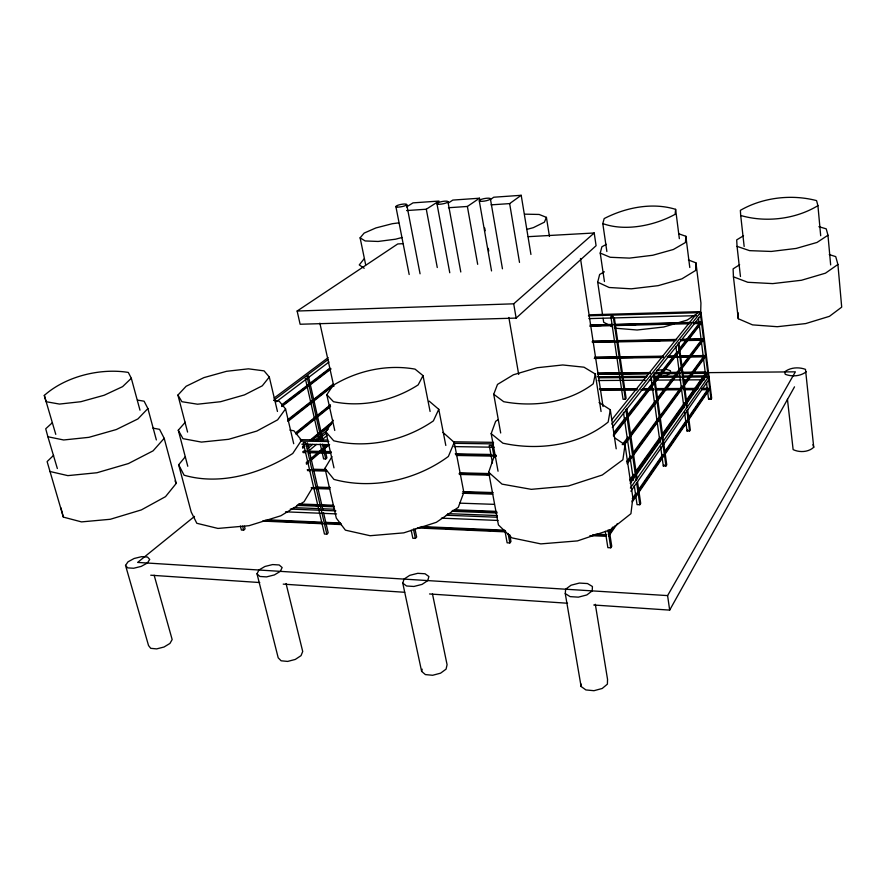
<?xml version="1.0" encoding="UTF-8"?>
<svg xmlns="http://www.w3.org/2000/svg" width="886" height="886" viewBox="0 0 886 886"><rect width="100%" height="100%" fill="white"/><g stroke="black" fill="none" stroke-linecap="round" stroke-linejoin="round"><path stroke-width="1.33" d="M700.715 311.219L700.937 303.012L695.953 262.843L688.389 259.952M695.953 262.843L695.643 270.451L681.888 278.857L658.165 285.657L631.308 288.825L609.125 287.496L597.696 282.18L599.634 274.483L604.363 271.825M595.326 604.274L607.541 679.363L607.397 684.136L602.214 688.477L593.974 690.703L585.89 689.928L581.094 686.484L581.238 684.092M678.61 233.738L685.864 236.285L685.443 242.509L673.382 249.487L652.76 255.257L629.47 258.114L610.199 257.272L600.232 253.075L601.882 246.784L606.389 244.348M565.268 593.576L565.656 589.212L571.049 585.214L579.378 583.066L587.518 583.553L592.435 586.521L592.202 590.873L586.831 594.949L578.359 597.153L570.097 596.621L565.268 593.576L581.094 686.484M675.619 209.351L675.132 214.29C654.699 225.598 625.173 231.711 602.801 223.582L604.174 218.576C625.516 207.534 652.317 202.119 675.619 209.351L679.352 238.644M614.884 437.95L625.018 444.816L622.891 459.768L602.292 474.996L568.424 485.993L531.301 489.338L502.041 484.133L488.684 472.26L493.834 457.309L496.071 455.836M599.047 402.532L610.31 409.764L608.161 422.057C579.3 445.569 538.544 450.919 502.871 443.177L491.176 433.631L495.651 421.315L497.976 419.831M595.314 374.025L593.221 383.837C568.136 402.842 534.103 407.35 503.702 401.701L493.724 394.27L497.5 384.413L513.426 374.778L537.137 367.734L562.754 364.966L583.996 367.192L595.314 374.025L601.062 411.514M432.468 593.886L447.076 664.688L446.079 669.129L440.563 673.183L432.634 675.276L425.391 674.589L421.625 671.389L422.179 669.174M402.776 583.165L404.027 579.101L409.742 575.346L417.749 573.32L425.047 573.763L428.89 576.52L427.772 580.585L422.046 584.395L413.906 586.466L406.53 585.989L402.776 583.165L421.625 671.389M442.934 432.357L454.23 442.413L448.382 456.445C416.354 480.079 372.607 489.936 333.944 479.404L324.974 468.295L331.984 456.6M524.745 214.157L539.142 214.456L546.418 217.369L544.381 222.187L533.306 227.669L526.672 229.43M429.167 401.125L438.769 409.321L433.376 420.894C404.858 440.575 367.601 448.87 333.701 440.785L325.871 431.825L333.225 420.23M257.006 573.818L258.945 570.008L264.903 566.486L272.611 564.57L279.179 564.969L282.136 567.549L280.319 571.348L274.35 574.936L266.52 576.897L259.886 576.465L257.006 573.818L278.204 657.822L281.117 660.79L287.651 661.421L295.282 659.439L301.041 655.64L302.713 651.487L286.056 583.531M423.021 375.609L418.17 384.878C393.528 400.793 362.341 407.671 333.468 401.701L326.801 394.691L333.058 385.388C357.279 370.625 387.016 364.113 415.058 369.13L423.021 375.609L430.087 411.458M593.764 605.005L669.672 610.111L794.509 386.839M669.672 610.111L667.601 595.602L795.373 371.832L708.313 372.641M312.525 487.654L304.086 501.709L280.851 515.774L249.021 525.697L217.956 528.433L196.814 523.283L191.199 512.008L178.662 464.762L185.418 456.622M605.293 531.312L607.862 547.648L610.753 547.792L611.75 546.319L609.203 529.994M634.254 485.628L637.045 504.632L639.814 504.721L640.7 503.414L637.532 481.707M660.657 446.943L663.293 465.947L665.951 466.003L666.748 464.818L654.189 373.903M684.513 411.901L687.027 430.973L689.563 431.006L690.294 429.931L687.625 409.498M711.026 399.209L711.679 398.235L701.114 313.135L700.427 313.998L711.026 399.209L708.578 399.209L706.519 382.73M663.293 465.947L664.101 464.762M687.027 430.973L687.746 429.909M708.578 399.209L709.243 398.235M609.424 533.959L614.895 526.018M632.083 501.033L709.453 388.6L708.279 388.611L687.913 418.126M608.793 536.085L617.387 523.582M632.227 501.985L687.691 421.271M689.253 419L709.564 389.441M608.815 532.763L612.724 527.092M632.305 498.718L636.226 493.037M638.573 489.637L662.85 454.44M664.422 452.17L686.351 420.396M633.235 498.53L635.583 495.119M639.493 489.437L641.841 486.026M644.975 481.486L647.323 478.075M651.243 472.393L655.153 466.712M656.714 464.441L661.41 457.619M665.331 451.938L669.24 446.256M671.588 442.845L677.07 434.893M678.643 432.623L680.991 429.212M682.552 426.941L686.462 421.26M691.944 413.308L696.64 406.486M698.212 404.215L708.39 389.441M709.033 388.378L701.823 388.865M125.524 565.401L128.016 561.813L134.129 558.49L141.55 556.674L147.497 557.028L149.723 559.443L147.342 563.031L141.195 566.398L133.664 568.258L127.673 567.871L125.524 565.401L148.538 645.551L150.731 648.33L156.656 648.895L164.01 647.024L169.935 643.446L172.161 639.548L154.142 575.202M630.887 491.209L709.165 379.175L708.822 376.373L705.876 376.395L685.963 404.548M630.4 488.009L708.822 376.373M630.422 481.995L707.526 373.095M630.223 483.402L634.199 477.775M635.794 475.516L660.48 440.597M662.075 438.349L684.369 406.807M629.736 479.88L633.712 474.276M635.306 472.028L660.015 437.274M662.407 433.918L684.723 402.532M686.318 400.284L706.242 372.264M630.666 479.714L633.058 476.347M637.045 470.732L641.818 463.998M643.413 461.761L648.198 455.027M652.174 449.412L656.958 442.679M663.326 433.708L665.718 430.341M667.313 428.093L672.097 421.359M676.073 415.744L680.858 409.011M687.226 400.04L689.618 396.673M691.213 394.425L695.997 387.691M697.581 385.454L704.758 375.354M630.278 481.032L707.427 372.253M273.874 400.372L279.145 401.159L285.558 408.911L277.606 419.853L256.796 431.072L228.666 439.301L201.421 442.092L183.003 438.659L178.285 430.208L185.274 422.245M627.199 463.81L705.477 356.615L705.367 355.762L704.182 355.773L683.748 383.649M626.524 461.695L630.61 456.124M633.058 452.779L682.109 385.886M704.946 355.552L679.761 356.349M638.928 445.924L644.643 438.116M651.177 429.178L656.903 421.371M660.989 415.789L666.704 407.97M670.791 402.388L680.592 388.998M684.679 383.416L690.404 375.609M692.032 373.371L700.206 362.208M701.845 359.982L704.292 356.626M627.055 462.846L705.367 355.762M624.564 444.595L703.406 339.991M622.227 444.694L628.052 436.997M630.544 433.697L655.518 400.716M657.179 398.523L680.481 367.734M682.142 365.541L702.111 339.15L703.296 339.128L623.589 444.717M632.36 432.468L634.022 430.264M641.508 420.363L648.153 411.558M658.143 398.346L662.296 392.841M668.952 384.037L675.608 375.232M682.264 366.427L689.74 356.526M696.396 347.722L702.221 340.014M616.313 430.596L618.007 428.425M628.163 415.423L636.635 404.581M645.097 393.738L652.716 383.97M664.566 368.797L674.733 355.784M683.195 344.942L694.203 330.843M698.434 325.428L700.128 323.257M613.3 435.037L701.214 322.36L700.018 322.393L678.842 349.461M613.455 436.034L701.324 323.224M613.621 432.855L625.483 417.694M627.177 415.523L677.148 351.631M612.337 427.462L701.203 315.006L700.837 312.105L697.847 312.193L611.805 419.765M364.013 258.945L359.262 264.914L364.19 268.259M611.827 424.095L700.837 312.105M269.3 377.015L262.289 385.809L244.458 394.901L220.581 401.712L197.512 404.204L181.907 401.712L177.92 395.078L186.126 386.263L203.924 377.613L226.572 371.3L248.423 368.831L264.072 370.869L269.3 377.015L277.451 411.458M504.887 530.625L507.124 542.808L509.827 542.941L510.967 541.534L509.727 534.767M625.35 399.276L613.223 316.446L610.875 316.512L623.035 399.276L625.35 399.276L626.114 398.323L614.419 318.307M152.968 428.137L159.546 429.333L164.198 438.326L176.259 483.379L165.516 496.647L141.361 509.904L110.318 519.274L81.501 521.898L63.338 517.103L47.113 461.584L53.614 455.326M365.685 264.859L360.115 237.847L364.146 233.084L375.908 227.935L392.232 223.726L398.667 222.873M164.198 438.326L153.09 450.841L128.448 463.555L96.939 472.747L67.834 475.627L49.638 471.418M411.17 530.193L412.854 538.278L415.39 538.4L416.653 537.049L414.969 528.964M137.441 400.095L144.097 401.192L147.896 408.557L137.928 418.923L116.332 429.533L88.921 437.33L63.67 439.977L47.888 436.754L45.718 428.769L52.363 422.711M131.316 378.278L122.6 386.639L104.116 395.267L80.847 401.712L59.473 404.071L46.127 401.712L44.3 395.422C65.63 376.384 100.273 367.856 128.304 372.43L131.316 378.278L139.988 410.185M326.834 534.147L305.681 442.623L303.267 442.579L324.453 534.036L326.834 534.147L328.197 532.84L323.545 512.673M403.219 243.65L397.725 243.96L297.142 311.03L300.121 324.243L516.139 318.096L596.09 245.71L594.207 232.985L528.255 236.673M297.142 311.03L513.703 303.82L594.207 232.985M240.383 526.062L241.391 530.038L243.628 530.149L245.079 528.887L244.414 526.24M320.245 444.085L323.611 458.893L325.716 458.937L326.923 457.896L323.877 444.44M306.246 463.411L308.35 461.617M310.454 459.823L328.307 444.595M306.445 464.231L308.538 462.437M310.643 460.642L329.548 444.495M306.279 462.492L308.383 460.698M310.488 458.904L322.05 449.058M324.154 447.264L327.311 444.573M309.081 450.653L316.457 444.44M320.677 440.896L327.012 435.569M307.387 448.792L312.669 444.373M316.889 440.84L326.402 432.877M308.007 446.09L310.122 444.329M315.416 439.91L328.119 429.311M302.491 447.386L304.618 445.636M312.027 439.467L332.161 422.755M311.207 440.276L318.628 434.118M321.806 431.471L329.227 425.313M302.691 448.216L304.806 446.455M312.226 440.287L331.286 424.438M302.536 446.489L304.651 444.728M309.956 440.331L332.228 421.869M295.946 433.475L330.378 405.655M296.19 433.42L302.647 428.204M304.806 426.465L315.571 417.76M317.72 416.021L329.559 406.452M194.51 516.416L137.64 562.422L667.601 595.602M296.145 434.306L330.567 406.464M295.99 432.589L330.456 404.78M287.961 421.393L333.524 385.554M287.817 419.687L333.435 383.893M287.762 420.54L333.346 384.745M288.016 420.529L292.358 417.118M294.529 415.412L331.442 386.407M806.238 371.732C800.534 376.384 791.973 376.882 785.251 374.291L784.586 371.932C790.301 367.347 798.762 366.859 805.485 369.373L813.736 447.286C808.364 452.281 799.582 452.668 793.125 449.623L787.444 399.221M281.726 404.836L308.007 384.801M310.2 383.129L329.924 368.1M281.67 405.666L329.825 368.919M281.925 405.688L330.101 368.919M281.87 406.53L331.098 368.908M276.343 401.735L329.038 362.009M273.818 400.239L328.075 359.539M274.139 398.035L328.13 357.656M491.11 204.854L509.649 203.603L521.201 195.297L530.935 254.459M829.252 254.57L835.731 256.619L837.912 264.471L825.464 273.176L801.442 280.264L772.747 283.609L747.773 282.28L733.442 276.82L733.099 268.879L739.644 264.737M490.512 199.472L493.757 197.224L521.201 195.297M448.449 207.734L467.376 206.46L479.492 198.22L479.968 200.923M818.885 226.705L826.217 228.832L827.967 235.222L817.036 242.432L796.16 248.434L771.263 251.447L749.567 250.649L737.052 246.363L736.698 239.884L743.542 235.742M448.283 203.06L452.824 200.081L479.492 198.22M695.067 314.907L687.159 320.067L678.034 322.77M406.585 210.558L426.299 209.229L438.958 201.056L413.02 202.872L406.519 206.936M669.672 373.571L666.914 375.299L660.801 376.771L654.621 376.827M817.922 205.663C795.562 219.241 765.77 222.807 740.707 215.475L740.364 210.347C762.757 197.412 791.597 194.045 816.56 200.613L817.922 205.663L820.691 235.731M674.135 323.933L663.714 327.012L637.1 330.002L615.072 328.197M402.078 237.492L395.566 239.198L378.123 241.457L365.143 240.948L360.115 237.847M656.803 370.315L666.538 369.373L670.425 370.725L670.591 372.995M589.434 314.807L699.763 311.628L698.932 312.669L588.459 315.815M588.88 318.617L696.529 315.649M590.154 324.974L612.281 324.42M615.039 324.342L691.102 322.404M695.255 322.305L700.782 322.161L693.539 322.759M591.139 325.35L690.77 322.836M590.275 325.815L601.339 325.539M615.161 325.184L635.904 324.664M649.726 324.32L670.469 323.8M685.686 323.412L688.444 323.346M693.982 323.202L699.508 323.069M589.888 326.225L612.016 325.671M614.784 325.594L689.496 323.733M693.638 323.623L699.176 323.49M592.579 341.143L614.64 340.7M617.398 340.645L676.683 339.449M682.187 339.338L702.875 338.928L680.47 339.803M592.191 341.564L676.339 339.881M592.712 341.963L614.762 341.531M634.055 341.143L660.247 340.634M680.924 340.224L701.601 339.814M592.324 342.384L675.066 340.756M680.581 340.656L701.269 340.246M594.517 357.18L616.601 356.848M619.369 356.814L663.536 356.161M669.052 356.072L677.336 355.95M680.094 355.917L703.562 355.563M595.514 357.59L663.182 356.593M667.324 356.537L676.993 356.394M597.408 357.955L616.722 357.678M619.48 357.634L633.291 357.435M658.121 357.08L662.263 357.014M667.789 356.936L688.488 356.637M594.262 358.431L663.304 357.435M667.446 357.379L703.34 356.859M597.817 373.061L650.335 372.563M655.861 372.519L679.352 372.297M682.12 372.264L705.61 372.042M597.441 373.504L649.981 373.017M654.134 372.973L680.404 372.729M683.161 372.707L705.289 372.497M597.751 373.67L650.269 373.183M693.107 372.784L705.544 372.663M597.939 373.881L650.446 373.394M693.284 373.006L705.721 372.884M597.563 374.324L648.718 373.859M654.245 373.803L680.514 373.571M683.272 373.538L705.4 373.338M597.319 376.727L647.013 376.317M653.912 376.262L680.138 376.041M682.907 376.018L704.99 375.83M599.135 377.801L646.127 377.436M654.422 377.37L706.939 376.949M598.161 380.526L645.13 380.194M649.272 380.172L652.041 380.149M654.798 380.127L681.046 379.939M683.815 379.928L704.536 379.773M599.722 388.843L621.861 388.744M624.63 388.732L637.078 388.677M642.616 388.655L652.295 388.622M656.448 388.6L681.356 388.489M684.125 388.478L697.958 388.422M702.111 388.4L707.648 388.378M599.822 389.286L637.034 389.131M642.549 389.109L653.569 389.065M656.327 389.054L681.146 388.954M683.903 388.943L697.681 388.888M599.844 389.652L621.972 389.563M624.741 389.552L635.816 389.508M641.342 389.486L646.88 389.463M649.648 389.452L653.79 389.43M656.559 389.419L677.314 389.342M600.852 390.095L636.835 389.951M640.988 389.94L653.447 389.884M656.216 389.873L681.135 389.785M683.903 389.774L696.352 389.718M701.889 389.707L707.427 389.685M300.088 439.666L327.731 440.043M453.477 441.793L493.546 442.347M301.151 441.117L328.828 441.516M454.762 443.332L493.513 443.886M301.871 444.24L329.526 444.672M454.009 446.599L494.122 447.231M303.488 451.096L331.076 451.594M455.227 453.831L491.099 454.474M302.813 451.661L305.57 451.716M308.328 451.76L330.412 452.17M456.024 454.463L496.06 455.194M318.871 452.303L331.286 452.524M463.688 454.961L477.488 455.216M303.023 452.591L305.781 452.646M308.538 452.702L330.622 453.111M456.212 455.448L496.238 456.19M313.445 469.237L325.86 469.536M459.69 472.836L490.047 473.578M307.254 469.68L310.011 469.757M312.769 469.824L325.195 470.134M459.114 473.456L489.482 474.209M308.129 470.023L310.897 470.089M313.655 470.156L320.555 470.333M486.093 474.464L488.85 474.531M307.464 470.61L310.222 470.676M312.98 470.743L326.79 471.097M459.302 474.431L489.67 475.195M316.457 487.067L330.256 487.499M462.747 491.619L493.103 492.561M311.65 487.544L329.603 488.097M463.544 492.295L492.55 493.203M311.152 487.809L313.91 487.898M478.097 493.059L486.381 493.314M311.861 488.452L329.813 489.017M462.348 493.214L492.727 494.178M459.779 503.148L494.366 504.355M298.737 503.957L318.063 504.677M320.821 504.776L333.247 505.241M454.717 509.793L496.127 511.344M298.061 504.555L333.978 505.906M452.757 510.391L496.957 512.053M315.505 505.474L318.262 505.585M456.279 510.801L461.794 511.012M479.736 511.687L485.251 511.898M296.899 505.408L334.177 506.825M451.561 511.288L497.124 513.016M293.377 507.623L319.569 508.642M322.327 508.741L334.731 509.228M447.762 513.625L497.389 515.552M290.309 509.073L335.872 510.879M446.311 515.231L497.4 517.247M285.502 511.831L336.547 513.902M441.416 518.155L497.976 520.447M268.536 519.849L322.382 522.208M325.14 522.33L340.335 522.995M421.791 526.561L504.632 530.182M595.757 534.18L606.799 534.657M265.091 520.337L321.729 522.829M324.498 522.95L341.077 523.681M419.82 527.148L505.474 530.913M592.501 534.745L606.323 535.354M264.615 520.547L270.13 520.791M282.556 521.333L290.841 521.699M303.267 522.253L310.166 522.552M325.35 523.227L329.492 523.404M424.737 527.613L430.264 527.857M445.448 528.521L449.59 528.709M464.773 529.374L470.289 529.618M485.473 530.293L490.999 530.537M262.544 521.09L341.276 524.578M417.24 527.945L505.64 531.866M589.899 535.609L606.478 536.34M150.742 575.213L259.775 582.545M283.232 584.129L404.692 592.291M429.533 593.963L567.538 603.244M289.899 430.098L293.886 430.773L301.528 440.253L292.745 453.488C261.47 473.368 220.658 485.827 184.078 475.195L178.662 464.762M733.442 276.82L738.26 318.727L752.524 324.874L777.288 326.712L805.695 323.578L829.429 316.335L841.7 307.143L837.912 264.471M608.239 324.63L603.676 322.26L603.078 318.251M610.509 325.815L612.791 327.012M175.051 480.943L176.259 483.379M47.888 436.754L57.346 468.528M44.3 395.422L55.774 434.361M812.96 444.65L813.736 447.286M147.896 408.557L156.357 439.943M178.285 430.208L187.777 466.257M177.92 395.078L187.577 432.08M60.924 507.833L63.338 517.103M242.62 526.173L243.628 530.149M285.558 408.911L293.709 443.72M307.431 442.779L322.925 509.993M305.249 378.134L319.026 438.703M324.974 468.295L336.303 518.111L345.407 530.16L370.104 535.72L403.75 532.863L436.344 522.319L458.284 507.357L463.843 492.394L454.23 442.413M322.958 440.408L308.339 375.819L307.077 376.771L321.74 441.427M322.36 444.119L325.716 458.937M325.871 431.825L333.989 467.863M326.801 394.691L334.764 430.463M319.868 323.124L333.834 386.44M413.43 528.953L415.39 538.4M438.769 409.321L445.813 445.459M395.887 206.593L409.177 274.516M406.696 204.5L420.064 273.796M426.299 209.229L437.274 267.528M488.684 472.26L498.43 524.933L511.82 537.857L540.825 543.893L577.473 540.903L610.786 529.662L630.943 513.67L632.859 497.688L625.018 444.816M436.975 203.758L449.767 272.744M491.176 433.631L498.043 471.219M447.928 201.631L460.786 271.991M494.233 457.597L491.996 445.403L489.238 445.359L492.472 462.957M508.099 533.45L509.827 542.941M493.724 394.27L500.69 432.988M467.376 206.46L477.676 264.316M484.708 228.023L485.185 230.737M488.264 248.357L488.74 251.059M479.271 200.834L491.542 270.928M490.379 198.674L502.451 268.79M508.852 317.454L518.687 374.435M513.703 303.82L516.139 318.096M509.649 203.603L519.506 262.389M546.418 217.369L549.453 236.429M607.995 530.072L610.753 547.792M580.485 258.479L603.034 406.508M610.31 409.764L616.202 448.825M597.696 282.18L602.679 315.582M626.812 408.457L637.134 478.994M625.87 409.631L636.237 480.267M636.635 482.992L639.814 504.721M600.232 253.075L604.429 281.526M623.445 412.344L633.446 480.201M602.801 223.582L606.866 251.502M653.359 374.966L665.951 466.003M650.833 376.34L660.081 442.867M678.133 343.702L686.528 407.815M686.883 410.539L689.563 431.006M675.896 346.47L683.97 407.804M678.897 342.738L687.259 406.774M698.445 318.185L705.832 377.237M685.864 236.285L689.784 267.506M737.052 246.363L740.463 276.543M740.707 215.475L744.162 246.485M827.967 235.222L830.658 264.914M737.96 312.603L738.26 318.727M396.773 207.036A5.504 1.185 -10.8 0 0 406.131 205.209A5.504 1.185 -10.8 0 0 400.981 204.411A5.504 1.185 -10.8 0 0 396.773 207.036M437.939 204.19A5.582 1.218 -10.5 0 0 447.43 202.34A5.582 1.218 -10.5 0 0 441.981 201.543A5.582 1.218 -10.5 0 0 437.939 204.19M480.334 201.266A5.67 1.251 -10.1 0 0 489.958 199.394A5.67 1.251 -10.1 0 0 484.188 198.597A5.67 1.251 -10.1 0 0 480.334 201.266"/></g></svg>
